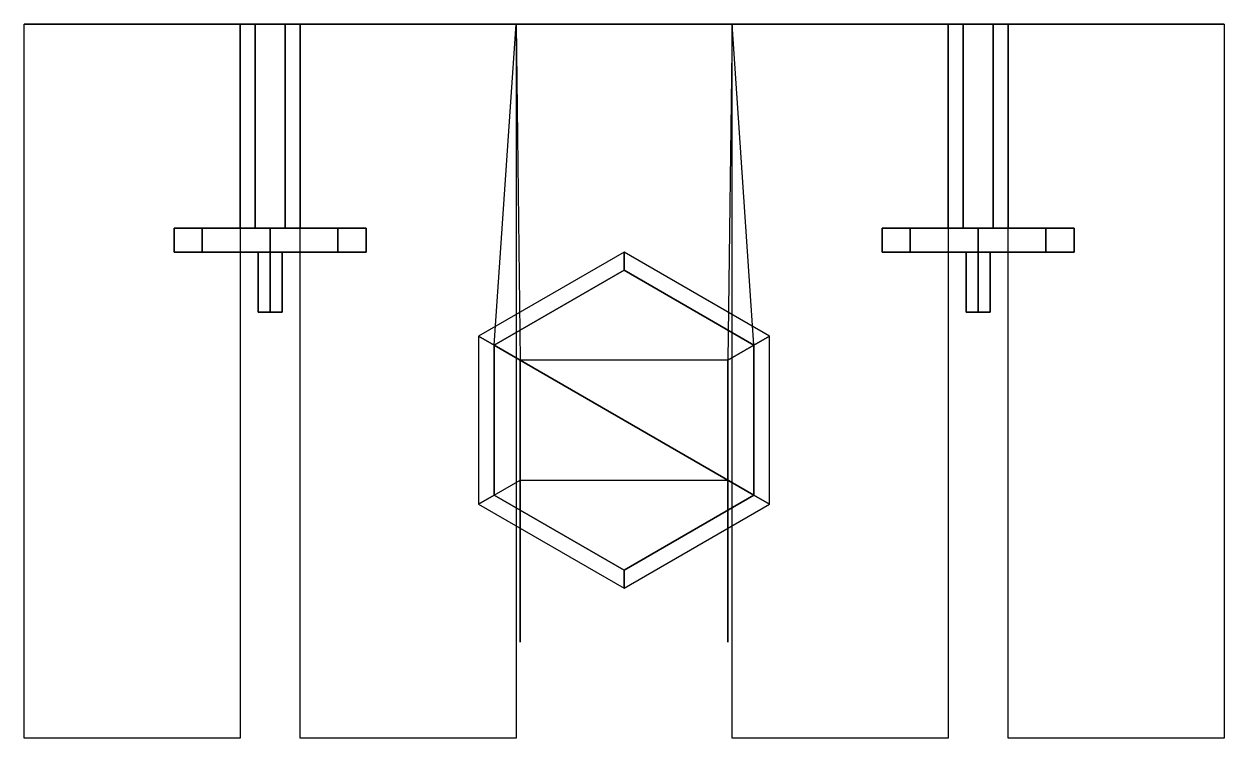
# Model space of a CAD drawing. Extents: x -1 to 1, y -0.53 to 0.66.
import ezdxf

# ---------------------------------------------------------------- set-up
doc = ezdxf.new("R2010")
doc.units = 0
doc.layers.add('TURRET', color=2, linetype='CONTINUOUS')

msp = doc.modelspace()

# ---------------------------------------------------------------- linework, layer by layer
at = {"layer": 'TURRET'}
for points in [[(-1, 0.66, 0.19), (-0.18, 0.66, 0.19), (-0.18, 0.66, 1.54), (-1, 0.66, 1.54)], [(-1, 0.66, 1.54), (-0.64, 0.66, 1.54), (-0.64, -0.53, 2.07), (-1, -0.53, 2.07)], [(-0.64, 0.66, 1), (-0.615, 0.66, 0.9567), (-0.615, 0.32, 0.9567), (-0.64, 0.32, 1)], [(-0.615, 0.66, 1.0433), (-0.64, 0.66, 1), (-0.64, 0.32, 1), (-0.615, 0.32, 1.0433)], [(-0.615, 0.66, 0.9567), (-0.565, 0.66, 0.9567), (-0.565, 0.32, 0.9567), (-0.615, 0.32, 0.9567)], [(-0.565, 0.66, 1.0433), (-0.615, 0.66, 1.0433), (-0.615, 0.32, 1.0433), (-0.565, 0.32, 1.0433)], [(-0.565, 0.66, 0.9567), (-0.54, 0.66, 1), (-0.54, 0.32, 1), (-0.565, 0.32, 0.9567)], [(-0.54, 0.66, 1), (-0.565, 0.66, 1.0433), (-0.565, 0.32, 1.0433), (-0.54, 0.32, 1)], [(-0.54, 0.66, 1.54), (-0.18, 0.66, 1.54), (-0.18, -0.53, 2.07), (-0.54, -0.53, 2.07)], [(-0.2165, 0.125, 0.05), (-0.18, 0.66, 0.19), (-0.18, 0.66, 1.23), (-0.1732, 0.1, 1.29)], [(-0.18, 0.66, 0.19), (0.18, 0.66, 0.19), (0.18, 0.66, 1.23), (-0.18, 0.66, 1.23)], [(0.2165, 0.125, 0.05), (0.18, 0.66, 0.19), (0.18, 0.66, 1.23), (0.1732, 0.1, 1.29)], [(0.18, 0.66, 0.19), (1, 0.66, 0.19), (1, 0.66, 1.54), (0.18, 0.66, 1.54)], [(0.18, 0.66, 1.54), (0.54, 0.66, 1.54), (0.54, -0.53, 2.07), (0.18, -0.53, 2.07)], [(0.565, 0.66, 1.0433), (0.54, 0.66, 1), (0.54, 0.32, 1), (0.565, 0.32, 1.0433)], [(0.54, 0.66, 1), (0.565, 0.66, 0.9567), (0.565, 0.32, 0.9567), (0.54, 0.32, 1)], [(0.615, 0.66, 1.0433), (0.565, 0.66, 1.0433), (0.565, 0.32, 1.0433), (0.615, 0.32, 1.0433)], [(0.565, 0.66, 0.9567), (0.615, 0.66, 0.9567), (0.615, 0.32, 0.9567), (0.565, 0.32, 0.9567)], [(0.64, 0.66, 1), (0.615, 0.66, 1.0433), (0.615, 0.32, 1.0433), (0.64, 0.32, 1)], [(0.615, 0.66, 0.9567), (0.64, 0.66, 1), (0.64, 0.32, 1), (0.615, 0.32, 0.9567)], [(0.64, 0.66, 1.54), (1, 0.66, 1.54), (1, -0.53, 2.07), (0.64, -0.53, 2.07)], [(-0.7031, 0.32, 1.1131), (-0.75, 0.32, 1), (-0.75, 0.28, 1), (-0.7031, 0.28, 1.1131)], [(-0.7031, 0.32, 1.1131), (-0.43, 0.32, 1), (-0.4769, 0.32, 0.8869), (-0.75, 0.32, 1)], [(-0.75, 0.32, 1), (-0.4769, 0.32, 0.8869), (-0.59, 0.32, 0.84), (-0.7031, 0.32, 0.8869)], [(-0.75, 0.32, 1), (-0.7031, 0.32, 0.8869), (-0.7031, 0.28, 0.8869), (-0.75, 0.28, 1)], [(-0.7031, 0.32, 0.8869), (-0.59, 0.32, 0.84), (-0.59, 0.28, 0.84), (-0.7031, 0.28, 0.8869)], [(-0.59, 0.32, 1.16), (-0.4769, 0.32, 1.1131), (-0.43, 0.32, 1), (-0.7031, 0.32, 1.1131)], [(-0.59, 0.32, 1.16), (-0.7031, 0.32, 1.1131), (-0.7031, 0.28, 1.1131), (-0.59, 0.28, 1.16)], [(-0.59, 0.32, 0.84), (-0.4769, 0.32, 0.8869), (-0.4769, 0.28, 0.8869), (-0.59, 0.28, 0.84)], [(-0.4769, 0.32, 1.1131), (-0.59, 0.32, 1.16), (-0.59, 0.28, 1.16), (-0.4769, 0.28, 1.1131)], [(0.43, 0.32, 1), (0.4769, 0.32, 0.8869), (0.4769, 0.28, 0.8869), (0.43, 0.28, 1)], [(0.43, 0.32, 1), (0.7031, 0.32, 0.8869), (0.59, 0.32, 0.84), (0.4769, 0.32, 0.8869)], [(0.4769, 0.32, 1.1131), (0.75, 0.32, 1), (0.7031, 0.32, 0.8869), (0.43, 0.32, 1)], [(0.4769, 0.32, 1.1131), (0.43, 0.32, 1), (0.43, 0.28, 1), (0.4769, 0.28, 1.1131)], [(0.4769, 0.32, 0.8869), (0.59, 0.32, 0.84), (0.59, 0.28, 0.84), (0.4769, 0.28, 0.8869)], [(0.59, 0.32, 1.16), (0.4769, 0.32, 1.1131), (0.4769, 0.28, 1.1131), (0.59, 0.28, 1.16)], [(0.59, 0.32, 1.16), (0.7031, 0.32, 1.1131), (0.75, 0.32, 1), (0.4769, 0.32, 1.1131)], [(0.59, 0.32, 0.84), (0.7031, 0.32, 0.8869), (0.7031, 0.28, 0.8869), (0.59, 0.28, 0.84)], [(0.7031, 0.32, 1.1131), (0.59, 0.32, 1.16), (0.59, 0.28, 1.16), (0.7031, 0.28, 1.1131)], [(-0.43, 0.32, 1), (-0.4769, 0.32, 1.1131), (-0.4769, 0.28, 1.1131), (-0.43, 0.28, 1)], [(-0.4769, 0.32, 0.8869), (-0.43, 0.32, 1), (-0.43, 0.28, 1), (-0.4769, 0.28, 0.8869)], [(0.7031, 0.32, 0.8869), (0.75, 0.32, 1), (0.75, 0.28, 1), (0.7031, 0.28, 0.8869)], [(0.75, 0.32, 1), (0.7031, 0.32, 1.1131), (0.7031, 0.28, 1.1131), (0.75, 0.28, 1)], [(-0.75, 0.28, 1), (-0.4769, 0.28, 0.8869), (-0.43, 0.28, 1), (-0.7031, 0.28, 1.1131)], [(-0.7031, 0.28, 0.8869), (-0.59, 0.28, 0.84), (-0.4769, 0.28, 0.8869), (-0.75, 0.28, 1)], [(-0.7031, 0.28, 1.1131), (-0.43, 0.28, 1), (-0.4769, 0.28, 1.1131), (-0.59, 0.28, 1.16)], [(-0.59, 0.28, 0.9), (-0.61, 0.28, 0.88), (-0.61, 0.18, 0.88), (-0.59, 0.18, 0.9)], [(-0.61, 0.28, 0.88), (-0.59, 0.28, 0.86), (-0.59, 0.18, 0.86), (-0.61, 0.18, 0.88)], [(-0.57, 0.28, 0.88), (-0.59, 0.28, 0.9), (-0.59, 0.18, 0.9), (-0.57, 0.18, 0.88)], [(-0.59, 0.28, 0.86), (-0.57, 0.28, 0.88), (-0.57, 0.18, 0.88), (-0.59, 0.18, 0.86)], [(0, 0.28), (-0.2425, 0.14), (-0.2165, 0.125, 0.05), (0, 0.25, 0.05)], [(0.2425, 0.14), (0, 0.28), (0, 0.25, 0.05), (0.2165, 0.125, 0.05)], [(0.4769, 0.28, 0.8869), (0.59, 0.28, 0.84), (0.7031, 0.28, 0.8869), (0.43, 0.28, 1)], [(0.43, 0.28, 1), (0.7031, 0.28, 0.8869), (0.75, 0.28, 1), (0.4769, 0.28, 1.1131)], [(0.4769, 0.28, 1.1131), (0.75, 0.28, 1), (0.7031, 0.28, 1.1131), (0.59, 0.28, 1.16)], [(0.57, 0.28, 0.88), (0.59, 0.28, 0.86), (0.59, 0.18, 0.86), (0.57, 0.18, 0.88)], [(0.59, 0.28, 0.9), (0.57, 0.28, 0.88), (0.57, 0.18, 0.88), (0.59, 0.18, 0.9)], [(0.59, 0.28, 0.86), (0.61, 0.28, 0.88), (0.61, 0.18, 0.88), (0.59, 0.18, 0.86)], [(0.61, 0.28, 0.88), (0.59, 0.28, 0.9), (0.59, 0.18, 0.9), (0.61, 0.18, 0.88)], [(-0.2165, 0.125, 0.05), (0.2165, -0.125, 0.05), (0.2165, 0.125, 0.05), (0, 0.25, 0.05)], [(-0.61, 0.18, 0.88), (-0.59, 0.18, 0.86), (-0.57, 0.18, 0.88), (-0.59, 0.18, 0.9)], [(0.57, 0.18, 0.88), (0.59, 0.18, 0.86), (0.61, 0.18, 0.88), (0.59, 0.18, 0.9)], [(-0.2425, 0.14), (-0.2425, -0.14), (-0.2165, -0.125, 0.05), (-0.2165, 0.125, 0.05)], [(0.2425, -0.14), (0.2425, 0.14), (0.2165, 0.125, 0.05), (0.2165, -0.125, 0.05)], [(-0.2165, 0.125, 0.05), (-0.2165, -0.125, 0.05), (-0.1732, -0.1, 1.29), (-0.1732, 0.1, 1.29)], [(-0.2165, -0.125, 0.05), (0, -0.25, 0.05), (0.2165, -0.125, 0.05), (-0.2165, 0.125, 0.05)], [(0.2165, -0.125, 0.05), (0.2165, 0.125, 0.05), (0.1732, 0.1, 1.29), (0.1732, -0.1, 1.29)], [(-0.1732, 0.1, 1.29), (-0.1732, -0.1, 1.29), (0.1732, -0.1, 1.29), (0.1732, 0.1, 1.29)], [(-0.1732, 0.1, 1.29), (-0.1732, -0.1, 1.29), (-0.1732, -0.15, 1.43), (-0.1732, 0.04, 1.43)], [(0.1732, 0.1, 1.29), (0.1732, -0.1, 1.29), (0.1732, -0.15, 1.43), (0.1732, 0.04, 1.43)], [(-0.1732, 0.04, 1.43), (-0.1732, -0.15, 1.43), (-0.1732, -0.37, 1.77), (-0.1732, -0.25, 1.77)], [(0.1732, 0.04, 1.43), (0.1732, -0.15, 1.43), (0.1732, -0.37, 1.77), (0.1732, -0.25, 1.77)], [(-0.2425, -0.14), (0, -0.28), (0, -0.25, 0.05), (-0.2165, -0.125, 0.05)], [(0, -0.28), (0.2425, -0.14), (0.2165, -0.125, 0.05), (0, -0.25, 0.05)]]:
    msp.add_3dface(points, dxfattribs=at)

doc.saveas('drawing.dxf')
